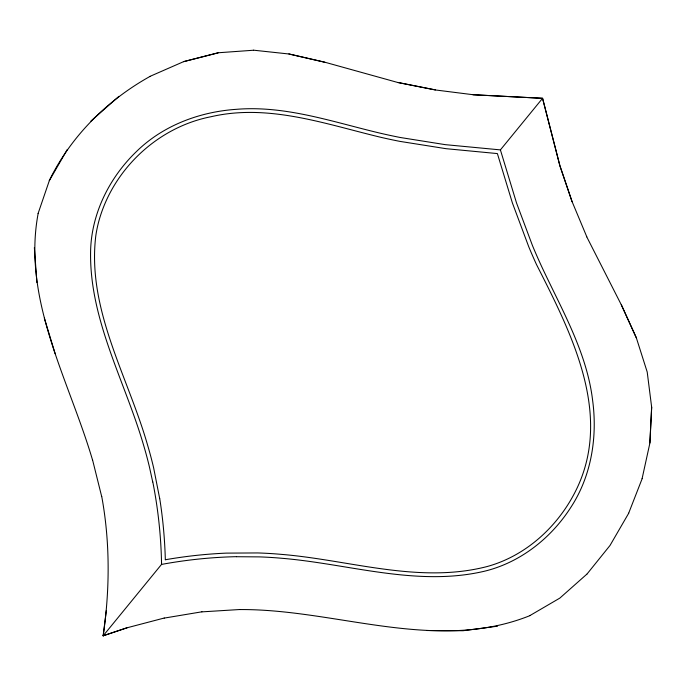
<?xml version="1.0" encoding="UTF-8"?>
<svg xmlns="http://www.w3.org/2000/svg" width="686" height="686" viewBox="0 0 686 686"><rect width="100%" height="100%" fill="white"/><g stroke="black" fill="none" stroke-linecap="round" stroke-linejoin="round"><path stroke-width="1.03" d="M649.856 442.95L651.64 407.098L647.207 372.026L636.428 338.087L621.224 304.635L586.77 236.884M651.7 407.115L649.916 442.976L642.105 478.622M38.133 213.569C22.003 299.902 68.926 379.847 92.524 459.963M103.174 635.785L103.183 635.768C109.854 589.617 110.18 542.48 101.742 496.535M127.347 627.647L103.157 635.811L106.33 610.454M38.073 213.56L49.323 180.667L67.305 149.479M628.693 513.137L642.156 478.648M49.263 180.641C70.872 136.274 107.127 100.293 150.071 76.395M628.736 513.171L610.025 545.447L586.83 574.268M103.166 635.793L161.562 564.364A467.732 467.732 0 0 0 152.798 481.915M152.721 481.932L149.445 467.02A408.556 408.556 0 0 0 143.52 444.948C124.689 380.387 88.614 318.407 90.646 249.37C92.001 212.377 109.889 177.185 136.3 151.7C162.788 125.564 199.515 111.835 236.258 109.331C284.69 105.318 331.535 121.516 377.926 132.647A565.916 565.916 0 0 0 400.264 137.492L445.248 144.652L500.403 149.891L542.566 98.312L559.93 165.755L572.098 201.65L586.822 236.859M586.796 574.216L559.836 598.106L529.884 615.591M90.904 121.045L118.892 96.374M150.028 76.352L183.488 61.706L218.259 52.822M103.183 635.768L127.279 627.724L164.254 618.026M529.909 615.651C435.739 653.372 336.5 608.962 239.937 609.562M183.454 61.654L218.225 52.762L253.511 50.241M164.194 618.103L201.916 611.809M497.547 626.181L463.041 630.726L427.001 630.52M201.864 611.869L239.971 609.511M236.464 556.723L259.368 556.886A408.599 408.599 0 0 1 282.186 558.31C349.225 563.935 417.122 586.976 484.385 571.241C520.365 562.554 551.287 538.03 571.009 507.091C591.366 475.93 597.515 437.205 592.661 400.693C586.967 352.433 561.783 309.738 541.648 266.494A565.701 565.701 0 0 1 532.465 245.562L516.507 202.902L500.403 149.891M288.883 53.928L324.701 62.177L397.974 82.543L435.404 89.96L473.023 94.711L542.566 98.312L559.879 165.798L572.055 201.684M472.988 94.762L542.583 98.287M253.494 50.181L288.9 53.988L324.701 62.237M397.983 82.483L435.421 89.909M621.284 304.635L636.488 338.087M44.35 318.15L55.146 353.71M92.567 459.912L101.7 496.595M159.718 498.688L153.63 467.818A408.29 408.29 0 0 0 147.584 445.103C127.973 376.485 86.813 309.523 95.8 235.795A125.512 125.512 0 0 1 99.359 219.297C114.185 168.087 158.663 126.893 211.117 116.706C268.5 103.415 325.627 124.115 380.893 137.32A567.862 567.862 0 0 0 399.947 141.385L446.08 148.691L497.384 153.578L512.382 202.91L528.709 246.66A564.278 564.278 0 0 0 536.478 264.504C572.158 334.759 615.642 418.983 572.836 496.338C554.657 529.481 523.847 556.509 487.043 566.559C418.812 584.18 349.406 559.879 281.226 554.357A408.324 408.324 0 0 0 257.765 552.942L226.286 553.122A472.714 472.714 0 0 0 165.36 559.75M34.36 247.603L36.915 282.615M159.752 498.688A472.783 472.783 0 0 1 165.326 559.725M161.579 564.415A470.69 470.69 0 0 1 236.464 556.663"/></g></svg>
